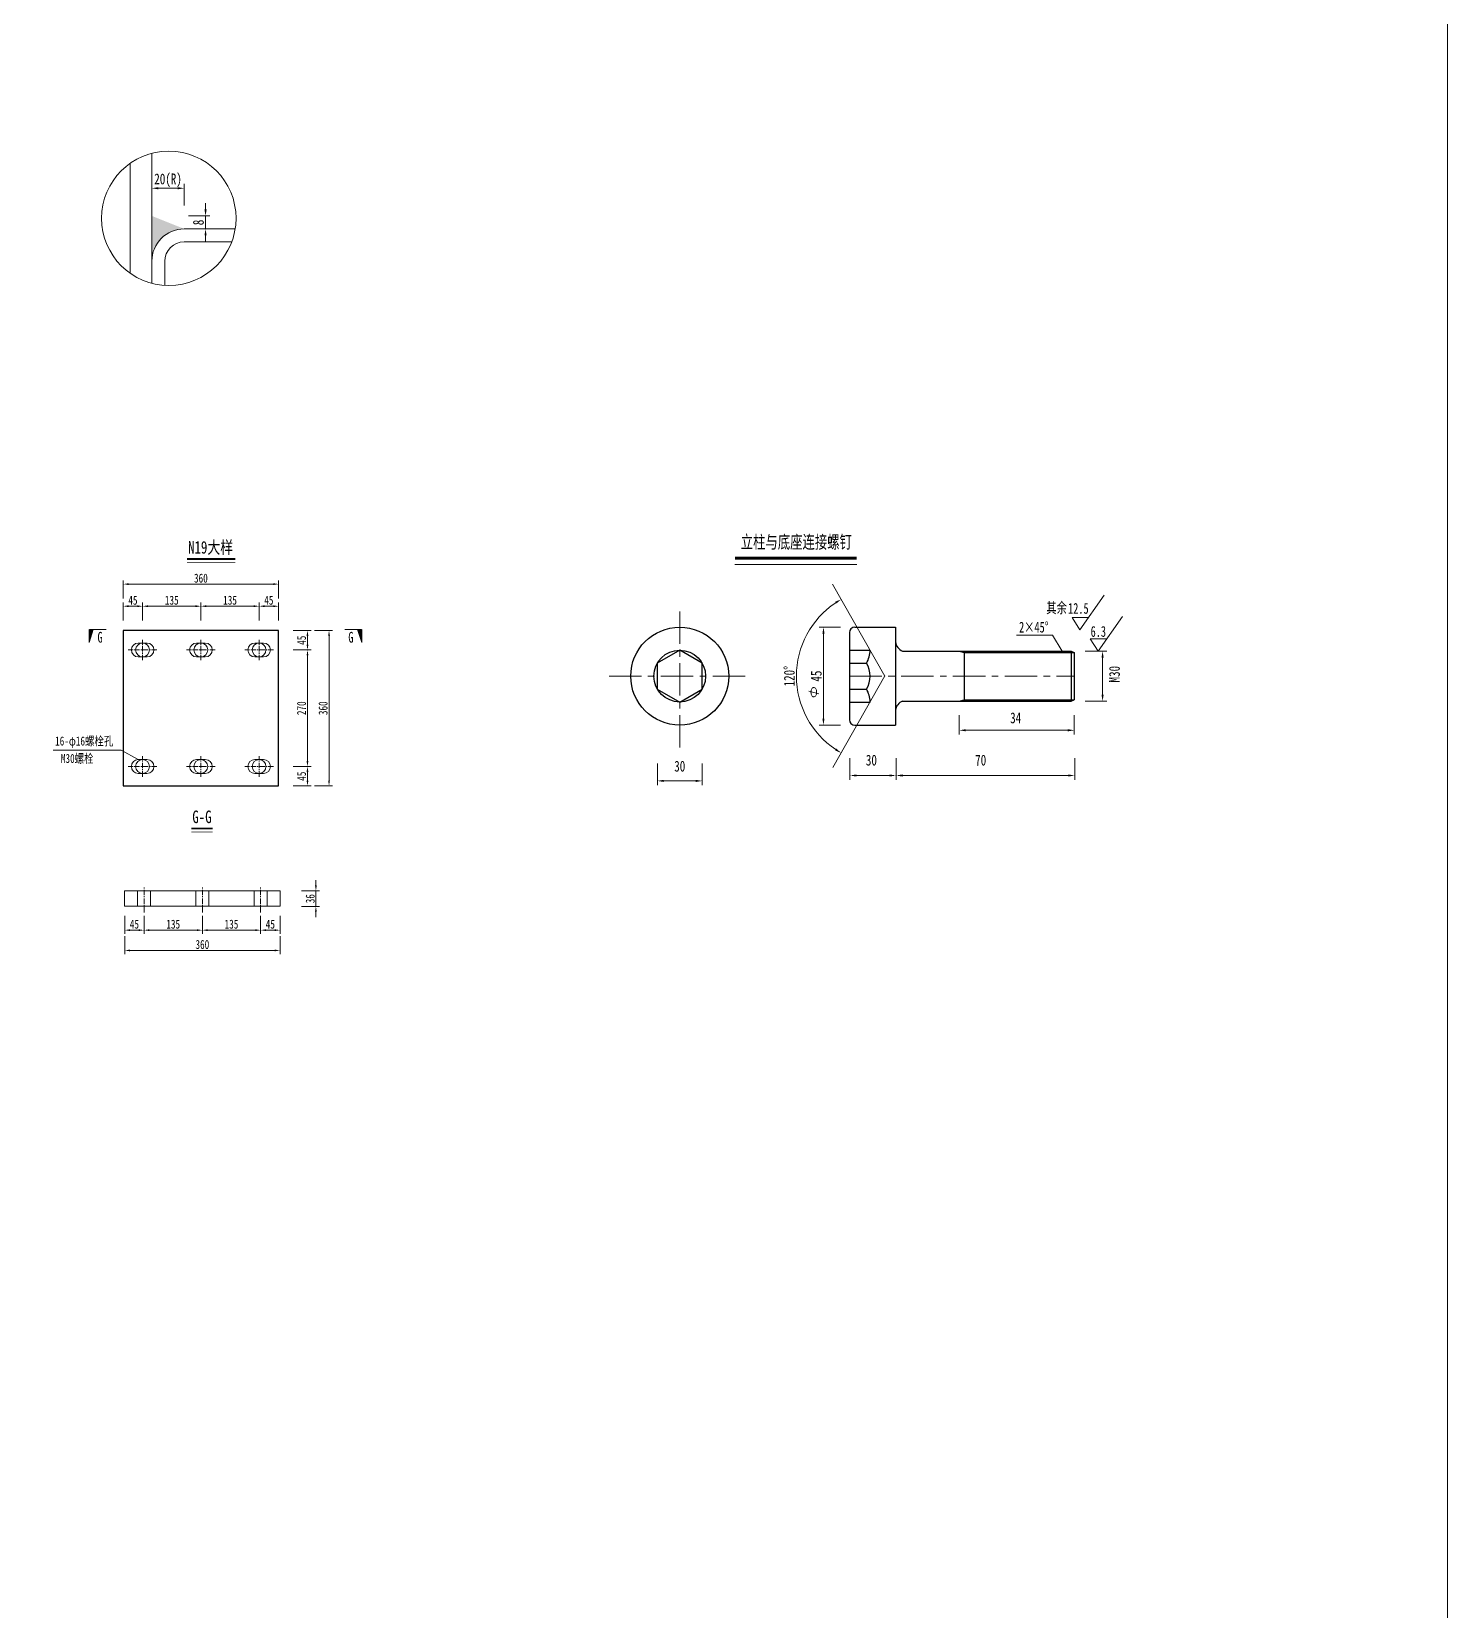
# Model space of a CAD drawing. Extents: x 98573 to 114325, y 0 to 100142.
# Drawn here: x 102581 to 105862, y 22009 to 25668 of the extents above; entities that cross this region are included whole.
import ezdxf
from ezdxf.enums import TextEntityAlignment as Align

# ---------------------------------------------------------------- set-up
doc = ezdxf.new("R2010")
doc.units = 0
doc.header["$MEASUREMENT"] = 0
doc.linetypes.add('CENTERX2', pattern=[4, 2.5, -0.5, 0.5, -0.5])
doc.layers.get('0').update_dxf_attribs({"lineweight": 13})
doc.layers.get('Defpoints').update_dxf_attribs({"color": 9, "lineweight": 5})
for name, color, linetype, lineweight in [('dim', 4, 'Continuous', 13), ('中心线', 2, 'CENTERX2', 15), ('文字', 7, 'Continuous', 5), ('文字说明', 7, 'Continuous', 5), ('标注', 4, 'Continuous', 13), ('标题上线', 6, 'Continuous', 50), ('标题下线', 7, 'Continuous', 15), ('细线', 4, 'Continuous', 13), ('钢板单线', 6, 'Continuous', 25), ('钢板双线', 1, 'Continuous', 13)]:
    doc.layers.add(name, color=color, linetype=linetype, lineweight=lineweight)
doc.layers.add('text', color=7, linetype='Continuous')
doc.styles.get("Standard").update_dxf_attribs({"font": '仿宋_GB2312.ttf', "width": 0.75})
doc.dimstyles.new('0.1', dxfattribs={"dimscale": 0, "dimtxt": 2.5, "dimasz": 1.5, "dimexe": 1, "dimexo": 1, "dimgap": 0.4, "dimtad": 1, "dimdec": 1, "dimdsep": 46, "dimtxsty": 'Standard', "dimcen": 0.2, "dimclrd": 256, "dimclre": 256, "dimclrt": 256, "dimadec": 3, "dimazin": 2, "dimtfac": 1, "dimtdec": 1, "dimtmove": 2, "dimatfit": 3, "dimfxl": 4, "dimfxlon": 1, "dimtolj": 1, "dimtzin": 0, "dimlwd": -1, "dimlwe": -1, "dimarcsym": 0})

# ---------------------------------------------------------------- blocks, each defined once
blk = doc.blocks.new('*D74')
at = {"layer": 'Defpoints', "color": 0, "transparency": 16777216}
for p in [(102860.1, 25304.9), (102860.1, 25241.5), (102935.1, 25210.7)]:
    blk.add_point(p, dxfattribs=at)
at = {"layer": '标注', "transparency": 16777216}
for p, q in [((102860.1, 25264.9), (102860.1, 25314.9)), ((102935.1, 25264.9), (102935.1, 25314.9))]:
    blk.add_line(p, q, dxfattribs=at)
at = {"layer": '标注', "color": 4, "transparency": 16777216}
blk.add_line((102920.1, 25304.9), (102875.1, 25304.9), dxfattribs=at)
for points in [[(102875.1, 25307.4), (102875.1, 25302.4), (102860.1, 25304.9)], [(102920.1, 25307.4), (102920.1, 25302.4), (102935.1, 25304.9)]]:
    blk.add_solid(points, dxfattribs=at)
at = {"layer": '标注', "transparency": 16777216, "insert": (102897.6, 25323.3), "char_height": 25, "attachment_point": 5}
blk.add_mtext('\\A1;20(R)', dxfattribs=at)
blk = doc.blocks.new('*D75')
at = {"layer": 'Defpoints', "color": 0, "transparency": 16777216}
for p in [(102935.1, 25240.7), (102935.1, 25210.7), (102984.5, 25240.7)]:
    blk.add_point(p, dxfattribs=at)
at = {"layer": '标注', "color": 4, "transparency": 16777216}
for p, q in [((102984.5, 25255.7), (102984.5, 25270.7)), ((102984.5, 25210.7), (102984.5, 25240.7)), ((102984.5, 25195.7), (102984.5, 25180.7))]:
    blk.add_line(p, q, dxfattribs=at)
at = {"layer": '标注', "transparency": 16777216}
for p, q in [((102945.1, 25240.7), (102994.5, 25240.7)), ((102945.1, 25210.7), (102994.5, 25210.7))]:
    blk.add_line(p, q, dxfattribs=at)
at = {"layer": '标注', "color": 4, "transparency": 16777216}
for points in [[(102982, 25255.7), (102987, 25255.7), (102984.5, 25240.7)], [(102982, 25195.7), (102987, 25195.7), (102984.5, 25210.7)]]:
    blk.add_solid(points, dxfattribs=at)
at = {"layer": '标注', "transparency": 16777216, "insert": (102968, 25225.7), "char_height": 25, "attachment_point": 5, "rotation": 90}
blk.add_mtext('\\A1;8', dxfattribs=at)
blk = doc.blocks.new('*D312')
at = {"layer": 'Defpoints', "color": 0, "ltscale": 0.5, "transparency": 16777216}
for p in [(104416.3, 24287.9), (104465.7, 24287.9), (104465.7, 24060.9)]:
    blk.add_point(p, dxfattribs=at)
at = {"layer": 'dim', "ltscale": 0.5, "transparency": 16777216}
for p, q in [((104455.7, 24287.9), (104406.3, 24287.9)), ((104455.7, 24060.9), (104406.3, 24060.9))]:
    blk.add_line(p, q, dxfattribs=at)
at = {"layer": 'dim', "color": 4, "ltscale": 0.5, "transparency": 16777216}
blk.add_line((104416.3, 24075.9), (104416.3, 24272.9), dxfattribs=at)
for points in [[(104413.8, 24272.9), (104418.8, 24272.9), (104416.3, 24287.9)], [(104413.8, 24075.9), (104418.8, 24075.9), (104416.3, 24060.9)]]:
    blk.add_solid(points, dxfattribs=at)
at = {"layer": 'dim', "ltscale": 0.5, "transparency": 16777216, "insert": (104399.8, 24174.4), "char_height": 25, "attachment_point": 5, "rotation": 90}
blk.add_mtext('\\A1;45', dxfattribs=at)
blk = doc.blocks.new('*D1377')
at = {"layer": 'Defpoints', "color": 0, "ltscale": 0.5, "transparency": 16777216}
for p in [(104031.4, 23993.8), (104135.3, 23993.8), (104135.3, 23931.6)]:
    blk.add_point(p, dxfattribs=at)
at = {"layer": 'dim', "ltscale": 0.5, "transparency": 16777216}
for p, q in [((104031.4, 23971.6), (104031.4, 23921.6)), ((104135.3, 23971.6), (104135.3, 23921.6))]:
    blk.add_line(p, q, dxfattribs=at)
at = {"layer": 'dim', "color": 4, "ltscale": 0.5, "transparency": 16777216}
blk.add_line((104046.4, 23931.6), (104120.3, 23931.6), dxfattribs=at)
for points in [[(104046.4, 23934.1), (104046.4, 23929.1), (104031.4, 23931.6)], [(104120.3, 23934.1), (104120.3, 23929.1), (104135.3, 23931.6)]]:
    blk.add_solid(points, dxfattribs=at)
at = {"layer": 'dim', "ltscale": 0.5, "transparency": 16777216, "insert": (104083.3, 23965.5), "char_height": 25, "attachment_point": 5}
blk.add_mtext('\\A1;30', dxfattribs=at)
blk = doc.blocks.new('*D1378')
at = {"layer": 'Defpoints', "color": 0, "ltscale": 0.5, "transparency": 16777216}
for p in [(104969.6, 24232.4), (104961.8, 24116.5), (105063.1, 24116.5)]:
    blk.add_point(p, dxfattribs=at)
at = {"layer": 'dim', "ltscale": 0.5, "transparency": 16777216}
for p, q in [((105023.1, 24232.4), (105073.1, 24232.4)), ((105023.1, 24116.5), (105073.1, 24116.5))]:
    blk.add_line(p, q, dxfattribs=at)
at = {"layer": 'dim', "color": 4, "ltscale": 0.5, "transparency": 16777216}
blk.add_line((105063.1, 24217.4), (105063.1, 24131.5), dxfattribs=at)
for points in [[(105060.6, 24217.4), (105065.6, 24217.4), (105063.1, 24232.4)], [(105060.6, 24131.5), (105065.6, 24131.5), (105063.1, 24116.5)]]:
    blk.add_solid(points, dxfattribs=at)
at = {"layer": 'dim', "ltscale": 0.5, "transparency": 16777216, "insert": (105090.7, 24178.9), "char_height": 25, "attachment_point": 5, "rotation": 90}
blk.add_mtext('\\A1;M30', dxfattribs=at)
blk = doc.blocks.new('*D1379')
at = {"layer": 'Defpoints', "color": 0, "ltscale": 0.5, "transparency": 16777216}
for p in [(104584.6, 24012.3), (104998.6, 24008.2), (104998.6, 23944.1)]:
    blk.add_point(p, dxfattribs=at)
at = {"layer": 'dim', "ltscale": 0.5, "transparency": 16777216}
for p, q in [((104584.6, 23984.1), (104584.6, 23934.1)), ((104998.6, 23984.1), (104998.6, 23934.1))]:
    blk.add_line(p, q, dxfattribs=at)
at = {"layer": 'dim', "color": 4, "ltscale": 0.5, "transparency": 16777216}
blk.add_line((104599.6, 23944.1), (104983.6, 23944.1), dxfattribs=at)
for points in [[(104599.6, 23946.6), (104599.6, 23941.6), (104584.6, 23944.1)], [(104983.6, 23946.6), (104983.6, 23941.6), (104998.6, 23944.1)]]:
    blk.add_solid(points, dxfattribs=at)
at = {"layer": 'dim', "ltscale": 0.5, "transparency": 16777216, "insert": (104780.7, 23979.5), "char_height": 25, "attachment_point": 5}
blk.add_mtext('\\A1;70', dxfattribs=at)
blk = doc.blocks.new('*D1380')
at = {"layer": 'Defpoints', "color": 0, "ltscale": 0.5, "transparency": 16777216}
for p in [(104477.6, 24003.5), (104584.6, 24012.3), (104584.6, 23944.1)]:
    blk.add_point(p, dxfattribs=at)
at = {"layer": 'dim', "ltscale": 0.5, "transparency": 16777216}
for p, q in [((104477.6, 23984.1), (104477.6, 23934.1)), ((104584.6, 23984.1), (104584.6, 23934.1))]:
    blk.add_line(p, q, dxfattribs=at)
at = {"layer": 'dim', "color": 4, "ltscale": 0.5, "transparency": 16777216}
blk.add_line((104492.6, 23944.1), (104569.6, 23944.1), dxfattribs=at)
for points in [[(104492.6, 23946.6), (104492.6, 23941.6), (104477.6, 23944.1)], [(104569.6, 23946.6), (104569.6, 23941.6), (104584.6, 23944.1)]]:
    blk.add_solid(points, dxfattribs=at)
at = {"layer": 'dim', "ltscale": 0.5, "transparency": 16777216, "insert": (104527.4, 23979.5), "char_height": 25, "attachment_point": 5}
blk.add_mtext('\\A1;30', dxfattribs=at)
blk = doc.blocks.new('*D1381')
at = {"layer": 'Defpoints', "color": 0, "ltscale": 0.5, "transparency": 16777216}
for p in [(104437.6, 24387.3), (104366.3, 24244.9), (104558.7, 24174.7), (104558.7, 24174.1), (104438.2, 23962.5)]:
    blk.add_point(p, dxfattribs=at)
at = {"layer": 'dim', "color": 4, "ltscale": 0.5, "transparency": 16777216}
blk.add_arc((104558.5, 24174.4), 204.7, 123.7876, 236.2124, dxfattribs=at)
for points in [[(104443.4, 24346.6), (104446, 24342.4), (104457.4, 24352.4)], [(104446, 24006.4), (104443.4, 24002.1), (104457.4, 23996.4)]]:
    blk.add_solid(points, dxfattribs=at)
at = {"layer": 'dim', "ltscale": 0.5, "transparency": 16777216, "insert": (104337.3, 24174.4), "char_height": 25, "attachment_point": 5, "rotation": 90}
blk.add_mtext('\\A1;120°', dxfattribs=at)
blk = doc.blocks.new('*D1382')
at = {"layer": 'Defpoints', "color": 0, "ltscale": 0.5, "transparency": 16777216}
for p in [(104731, 24093.6), (104997.4, 24094), (104997.4, 24048.9)]:
    blk.add_point(p, dxfattribs=at)
at = {"layer": 'dim', "ltscale": 0.5, "transparency": 16777216}
for p, q in [((104731, 24083.6), (104731, 24038.9)), ((104997.4, 24084), (104997.4, 24038.9))]:
    blk.add_line(p, q, dxfattribs=at)
at = {"layer": 'dim', "color": 4, "ltscale": 0.5, "transparency": 16777216}
blk.add_line((104746, 24048.9), (104982.4, 24048.9), dxfattribs=at)
for points in [[(104746, 24051.4), (104746, 24046.4), (104731, 24048.9)], [(104982.4, 24051.4), (104982.4, 24046.4), (104997.4, 24048.9)]]:
    blk.add_solid(points, dxfattribs=at)
at = {"layer": 'dim', "ltscale": 0.5, "transparency": 16777216, "insert": (104861.7, 24077.4), "char_height": 25, "attachment_point": 5}
blk.add_mtext('\\A1;34', dxfattribs=at)
blk = doc.blocks.new('*D1396')
at = {"layer": 'Defpoints', "color": 0, "transparency": 16777216}
for p in [(102793.7, 24336.4), (102793.7, 24243.7), (102838.7, 24235)]:
    blk.add_point(p, dxfattribs=at)
at = {"layer": '标注', "transparency": 16777216}
for p, q in [((102793.7, 24303.1), (102793.7, 24344.8)), ((102838.7, 24303.1), (102838.7, 24344.8))]:
    blk.add_line(p, q, dxfattribs=at)
at = {"layer": '标注', "color": 4, "transparency": 16777216}
blk.add_line((102826.2, 24336.4), (102806.2, 24336.4), dxfattribs=at)
for points in [[(102806.2, 24338.5), (102806.2, 24334.3), (102793.7, 24336.4)], [(102826.2, 24338.5), (102826.2, 24334.3), (102838.7, 24336.4)]]:
    blk.add_solid(points, dxfattribs=at)
at = {"layer": '标注', "transparency": 16777216, "insert": (102816.2, 24350.2), "char_height": 20.83, "attachment_point": 5}
blk.add_mtext('\\A1;45', dxfattribs=at)
blk = doc.blocks.new('*D1397')
at = {"layer": 'Defpoints', "color": 0, "transparency": 16777216}
for p in [(102973.7, 24336.4), (102838.7, 24235), (102973.7, 24235)]:
    blk.add_point(p, dxfattribs=at)
at = {"layer": '标注', "transparency": 16777216}
for p, q in [((102838.7, 24303.1), (102838.7, 24344.8)), ((102973.7, 24303.1), (102973.7, 24344.8))]:
    blk.add_line(p, q, dxfattribs=at)
at = {"layer": '标注', "color": 4, "transparency": 16777216}
blk.add_line((102851.2, 24336.4), (102961.2, 24336.4), dxfattribs=at)
for points in [[(102851.2, 24338.5), (102851.2, 24334.3), (102838.7, 24336.4)], [(102961.2, 24338.5), (102961.2, 24334.3), (102973.7, 24336.4)]]:
    blk.add_solid(points, dxfattribs=at)
at = {"layer": '标注', "transparency": 16777216, "insert": (102906.2, 24350.2), "char_height": 20.83, "attachment_point": 5}
blk.add_mtext('\\A1;135', dxfattribs=at)
blk = doc.blocks.new('*D1398')
at = {"layer": 'Defpoints', "color": 0, "transparency": 16777216}
for p in [(103153.7, 24336.4), (103108.7, 24235), (103153.7, 24243.7)]:
    blk.add_point(p, dxfattribs=at)
at = {"layer": '标注', "transparency": 16777216}
for p, q in [((103108.7, 24303.1), (103108.7, 24344.8)), ((103153.7, 24303.1), (103153.7, 24344.8))]:
    blk.add_line(p, q, dxfattribs=at)
at = {"layer": '标注', "color": 4, "transparency": 16777216}
blk.add_line((103121.2, 24336.4), (103141.2, 24336.4), dxfattribs=at)
for points in [[(103121.2, 24338.5), (103121.2, 24334.3), (103108.7, 24336.4)], [(103141.2, 24338.5), (103141.2, 24334.3), (103153.7, 24336.4)]]:
    blk.add_solid(points, dxfattribs=at)
at = {"layer": '标注', "transparency": 16777216, "insert": (103131.2, 24350.2), "char_height": 20.83, "attachment_point": 5}
blk.add_mtext('\\A1;45', dxfattribs=at)
blk = doc.blocks.new('*D1399')
at = {"layer": 'Defpoints', "color": 0, "transparency": 16777216}
for p in [(102973.7, 24336.4), (102973.7, 24235), (103108.7, 24235)]:
    blk.add_point(p, dxfattribs=at)
at = {"layer": '标注', "transparency": 16777216}
for p, q in [((102973.7, 24303.1), (102973.7, 24344.8)), ((103108.7, 24303.1), (103108.7, 24344.8))]:
    blk.add_line(p, q, dxfattribs=at)
at = {"layer": '标注', "color": 4, "transparency": 16777216}
blk.add_line((103096.2, 24336.4), (102986.2, 24336.4), dxfattribs=at)
for points in [[(102986.2, 24338.5), (102986.2, 24334.3), (102973.7, 24336.4)], [(103096.2, 24338.5), (103096.2, 24334.3), (103108.7, 24336.4)]]:
    blk.add_solid(points, dxfattribs=at)
at = {"layer": '标注', "transparency": 16777216, "insert": (103041.2, 24350.2), "char_height": 20.83, "attachment_point": 5}
blk.add_mtext('\\A1;135', dxfattribs=at)
blk = doc.blocks.new('*D1400')
at = {"layer": 'Defpoints', "color": 0, "transparency": 16777216}
for p in [(102793.7, 24387.6), (102793.7, 24280), (103153.7, 24280)]:
    blk.add_point(p, dxfattribs=at)
at = {"layer": '标注', "transparency": 16777216}
for p, q in [((102793.7, 24354.2), (102793.7, 24395.9)), ((103153.7, 24354.2), (103153.7, 24395.9))]:
    blk.add_line(p, q, dxfattribs=at)
at = {"layer": '标注', "color": 4, "transparency": 16777216}
blk.add_line((103141.2, 24387.6), (102806.2, 24387.6), dxfattribs=at)
for points in [[(102806.2, 24389.7), (102806.2, 24385.5), (102793.7, 24387.6)], [(103141.2, 24389.7), (103141.2, 24385.5), (103153.7, 24387.6)]]:
    blk.add_solid(points, dxfattribs=at)
at = {"layer": '标注', "transparency": 16777216, "insert": (102973.7, 24401.3), "char_height": 20.83, "attachment_point": 5}
blk.add_mtext('\\A1;360', dxfattribs=at)
blk = doc.blocks.new('*D1401')
at = {"layer": 'Defpoints', "color": 0, "transparency": 16777216}
for p in [(103098.7, 24280), (103108.4, 24235), (103220.7, 24235)]:
    blk.add_point(p, dxfattribs=at)
at = {"layer": '标注', "transparency": 16777216}
for p, q in [((103187.3, 24280), (103229, 24280)), ((103187.3, 24235), (103229, 24235))]:
    blk.add_line(p, q, dxfattribs=at)
at = {"layer": '标注', "color": 4, "transparency": 16777216}
blk.add_line((103220.7, 24267.5), (103220.7, 24247.5), dxfattribs=at)
for points in [[(103218.6, 24267.5), (103222.8, 24267.5), (103220.7, 24280)], [(103218.6, 24247.5), (103222.8, 24247.5), (103220.7, 24235)]]:
    blk.add_solid(points, dxfattribs=at)
at = {"layer": '标注', "transparency": 16777216, "insert": (103206.9, 24257.5), "char_height": 20.83, "attachment_point": 5, "rotation": 90}
blk.add_mtext('\\A1;45', dxfattribs=at)
blk = doc.blocks.new('*D1402')
at = {"layer": 'Defpoints', "color": 0, "transparency": 16777216}
for p in [(103108.4, 24235), (103108.4, 23965), (103220.7, 23965)]:
    blk.add_point(p, dxfattribs=at)
at = {"layer": '标注', "transparency": 16777216}
for p, q in [((103187.3, 24235), (103229, 24235)), ((103187.3, 23965), (103229, 23965))]:
    blk.add_line(p, q, dxfattribs=at)
at = {"layer": '标注', "color": 4, "transparency": 16777216}
blk.add_line((103220.7, 24222.5), (103220.7, 23977.5), dxfattribs=at)
for points in [[(103218.6, 24222.5), (103222.8, 24222.5), (103220.7, 24235)], [(103218.6, 23977.5), (103222.8, 23977.5), (103220.7, 23965)]]:
    blk.add_solid(points, dxfattribs=at)
at = {"layer": '标注', "transparency": 16777216, "insert": (103206.9, 24100), "char_height": 20.83, "attachment_point": 5, "rotation": 90}
blk.add_mtext('\\A1;270', dxfattribs=at)
blk = doc.blocks.new('*D1403')
at = {"layer": 'Defpoints', "color": 0, "transparency": 16777216}
for p in [(103108.4, 23965), (103108.4, 23920), (103220.7, 23920)]:
    blk.add_point(p, dxfattribs=at)
at = {"layer": '标注', "transparency": 16777216}
for p, q in [((103187.3, 23965), (103229, 23965)), ((103187.3, 23920), (103229, 23920))]:
    blk.add_line(p, q, dxfattribs=at)
at = {"layer": '标注', "color": 4, "transparency": 16777216}
blk.add_line((103220.7, 23952.5), (103220.7, 23932.5), dxfattribs=at)
for points in [[(103218.6, 23952.5), (103222.8, 23952.5), (103220.7, 23965)], [(103218.6, 23932.5), (103222.8, 23932.5), (103220.7, 23920)]]:
    blk.add_solid(points, dxfattribs=at)
at = {"layer": '标注', "transparency": 16777216, "insert": (103206.9, 23942.5), "char_height": 20.83, "attachment_point": 5, "rotation": 90}
blk.add_mtext('\\A1;45', dxfattribs=at)
blk = doc.blocks.new('*D1404')
at = {"layer": 'Defpoints', "color": 0, "transparency": 16777216}
for p in [(103153.7, 24280), (103153.7, 23920), (103270.6, 23920)]:
    blk.add_point(p, dxfattribs=at)
at = {"layer": '标注', "transparency": 16777216}
for p, q in [((103237.3, 24280), (103279, 24280)), ((103237.3, 23920), (103279, 23920))]:
    blk.add_line(p, q, dxfattribs=at)
at = {"layer": '标注', "color": 4, "transparency": 16777216}
blk.add_line((103270.6, 24267.5), (103270.6, 23932.5), dxfattribs=at)
for points in [[(103268.6, 24267.5), (103272.7, 24267.5), (103270.6, 24280)], [(103268.6, 23932.5), (103272.7, 23932.5), (103270.6, 23920)]]:
    blk.add_solid(points, dxfattribs=at)
at = {"layer": '标注', "transparency": 16777216, "insert": (103256.9, 24100), "char_height": 20.83, "attachment_point": 5, "rotation": 90}
blk.add_mtext('\\A1;360', dxfattribs=at)
blk = doc.blocks.new('2')
blk.add_hatch(color=256).paths.add_polyline_path([(284.16, 510.9), (287.79, 509.77), (287.79, 510.9)])
for p, q in [((287.79, 510.9), (284.16, 510.9)), ((284.16, 510.9), (287.79, 509.77))]:
    blk.add_line(p, q)
at = {"const_width": 0.3}
blk.add_lwpolyline([(287.79, 506.15), (287.79, 510.9)], dxfattribs=at)
at = {"width": 0.7}
blk.add_attdef('A', text='', height=3.5, dxfattribs=at).set_placement((285.6, 507.89), align=Align.MIDDLE_CENTER)
blk = doc.blocks.new('*D1405')
at = {"layer": 'Defpoints', "color": 0, "transparency": 16777216}
for p in [(103177.1, 23676.9), (103172.9, 23640.9), (103240.2, 23640.9)]:
    blk.add_point(p, dxfattribs=at)
at = {"layer": '标注', "transparency": 16777216}
for p, q in [((103206.9, 23676.9), (103248.5, 23676.9)), ((103206.9, 23640.9), (103248.5, 23640.9))]:
    blk.add_line(p, q, dxfattribs=at)
at = {"layer": '标注', "color": 4, "transparency": 16777216}
for p, q in [((103240.2, 23689.4), (103240.2, 23701.9)), ((103240.2, 23676.9), (103240.2, 23640.9)), ((103240.2, 23628.4), (103240.2, 23615.9))]:
    blk.add_line(p, q, dxfattribs=at)
for points in [[(103238.1, 23689.4), (103242.3, 23689.4), (103240.2, 23676.9)], [(103238.1, 23628.4), (103242.3, 23628.4), (103240.2, 23640.9)]]:
    blk.add_solid(points, dxfattribs=at)
at = {"layer": '标注', "transparency": 16777216, "insert": (103227.1, 23658.6), "char_height": 20.83, "attachment_point": 5, "rotation": 90}
blk.add_mtext('\\A1;36', dxfattribs=at)
blk = doc.blocks.new('*D1406')
at = {"layer": 'Defpoints', "color": 0, "transparency": 16777216}
for p in [(102797.1, 23640.9), (103157.1, 23658.9), (103157.1, 23538.7)]:
    blk.add_point(p, dxfattribs=at)
at = {"layer": '标注', "transparency": 16777216}
for p, q in [((102797.1, 23572), (102797.1, 23530.4)), ((103157.1, 23572), (103157.1, 23530.4))]:
    blk.add_line(p, q, dxfattribs=at)
at = {"layer": '标注', "color": 4, "transparency": 16777216}
blk.add_line((102809.6, 23538.7), (103144.6, 23538.7), dxfattribs=at)
for points in [[(102809.6, 23540.8), (102809.6, 23536.6), (102797.1, 23538.7)], [(103144.6, 23540.8), (103144.6, 23536.6), (103157.1, 23538.7)]]:
    blk.add_solid(points, dxfattribs=at)
at = {"layer": '标注', "transparency": 16777216, "insert": (102977.1, 23552.4), "char_height": 20.83, "attachment_point": 5}
blk.add_mtext('\\A1;360', dxfattribs=at)
blk = doc.blocks.new('*D1407')
at = {"layer": 'Defpoints', "color": 0, "transparency": 16777216}
for p in [(102797.1, 23640.9), (102842.1, 23640.9), (102842.1, 23585.7)]:
    blk.add_point(p, dxfattribs=at)
at = {"layer": '标注', "transparency": 16777216}
for p, q in [((102797.1, 23619), (102797.1, 23577.4)), ((102842.1, 23619), (102842.1, 23577.4))]:
    blk.add_line(p, q, dxfattribs=at)
at = {"layer": '标注', "color": 4, "transparency": 16777216}
blk.add_line((102809.6, 23585.7), (102829.6, 23585.7), dxfattribs=at)
for points in [[(102809.6, 23587.8), (102809.6, 23583.6), (102797.1, 23585.7)], [(102829.6, 23587.8), (102829.6, 23583.6), (102842.1, 23585.7)]]:
    blk.add_solid(points, dxfattribs=at)
at = {"layer": '标注', "transparency": 16777216, "insert": (102819.6, 23599.5), "char_height": 20.83, "attachment_point": 5}
blk.add_mtext('\\A1;45', dxfattribs=at)
blk = doc.blocks.new('*D1408')
at = {"layer": 'Defpoints', "color": 0, "transparency": 16777216}
for p in [(102842.1, 23640.9), (102977.1, 23640.9), (102977.1, 23585.7)]:
    blk.add_point(p, dxfattribs=at)
at = {"layer": '标注', "transparency": 16777216}
for p, q in [((102842.1, 23619), (102842.1, 23577.4)), ((102977.1, 23619), (102977.1, 23577.4))]:
    blk.add_line(p, q, dxfattribs=at)
at = {"layer": '标注', "color": 4, "transparency": 16777216}
blk.add_line((102854.6, 23585.7), (102964.6, 23585.7), dxfattribs=at)
for points in [[(102854.6, 23587.8), (102854.6, 23583.6), (102842.1, 23585.7)], [(102964.6, 23587.8), (102964.6, 23583.6), (102977.1, 23585.7)]]:
    blk.add_solid(points, dxfattribs=at)
at = {"layer": '标注', "transparency": 16777216, "insert": (102909.6, 23599.5), "char_height": 20.83, "attachment_point": 5}
blk.add_mtext('\\A1;135', dxfattribs=at)
blk = doc.blocks.new('*D1409')
at = {"layer": 'Defpoints', "color": 0, "transparency": 16777216}
for p in [(103112.1, 23640.9), (103157.1, 23640.9), (103112.1, 23585.7)]:
    blk.add_point(p, dxfattribs=at)
at = {"layer": '标注', "transparency": 16777216}
for p, q in [((103112.1, 23619), (103112.1, 23577.4)), ((103157.1, 23619), (103157.1, 23577.4))]:
    blk.add_line(p, q, dxfattribs=at)
at = {"layer": '标注', "color": 4, "transparency": 16777216}
blk.add_line((103144.6, 23585.7), (103124.6, 23585.7), dxfattribs=at)
for points in [[(103124.6, 23587.8), (103124.6, 23583.6), (103112.1, 23585.7)], [(103144.6, 23587.8), (103144.6, 23583.6), (103157.1, 23585.7)]]:
    blk.add_solid(points, dxfattribs=at)
at = {"layer": '标注', "transparency": 16777216, "insert": (103134.6, 23599.5), "char_height": 20.83, "attachment_point": 5}
blk.add_mtext('\\A1;45', dxfattribs=at)
blk = doc.blocks.new('*D1410')
at = {"layer": 'Defpoints', "color": 0, "transparency": 16777216}
for p in [(102977.1, 23640.9), (103112.1, 23640.9), (102977.1, 23585.7)]:
    blk.add_point(p, dxfattribs=at)
at = {"layer": '标注', "transparency": 16777216}
for p, q in [((102977.1, 23619), (102977.1, 23577.4)), ((103112.1, 23619), (103112.1, 23577.4))]:
    blk.add_line(p, q, dxfattribs=at)
at = {"layer": '标注', "color": 4, "transparency": 16777216}
blk.add_line((103099.6, 23585.7), (102989.6, 23585.7), dxfattribs=at)
for points in [[(102989.6, 23587.8), (102989.6, 23583.6), (102977.1, 23585.7)], [(103099.6, 23587.8), (103099.6, 23583.6), (103112.1, 23585.7)]]:
    blk.add_solid(points, dxfattribs=at)
at = {"layer": '标注', "transparency": 16777216, "insert": (103044.6, 23599.5), "char_height": 20.83, "attachment_point": 5}
blk.add_mtext('\\A1;135', dxfattribs=at)

msp = doc.modelspace()

# ---------------------------------------------------------------- hatches: boundary and pattern name
at = {"layer": '标注'}
msp.add_hatch(color=256, dxfattribs=at).paths.add_polyline_path([(102935.06169, 25210.72111), (102860.06169, 25240.72111), (102860.06169, 25135.72111, -0.4142135624)])

# ---------------------------------------------------------------- linework, layer by layer
at = {"color": 0}
msp.add_line((104382.08158, 24139.87996), (104405.75249, 24133.53735), dxfattribs=at)
for centre, radius, start, end in [((104396.17446, 24140.68799), 7.97688, 124.61946216, 149.03621796), ((104393.9318, 24143.93655), 4.02939, 90, 124.61946216), ((104393.9318, 24143.93655), 4.02939, 55.38053784, 90), ((104391.68913, 24140.68799), 7.97688, 30.96378204, 55.38053784), ((104405.42964, 24137.12964), 17.99963, 166.04314128, 180), ((104405.42964, 24137.12964), 17.99963, 180, 193.95685872), ((104399.75416, 24138.54016), 12.1515, 149.03621796, 166.04314128), ((104399.75416, 24135.71913), 12.1515, 193.95685872, 210.96378204), ((104396.17446, 24133.5713), 7.97688, 210.96378204, 235.38053784), ((104393.9318, 24130.32274), 4.02939, 235.38053784, 270), ((104393.9318, 24130.32274), 4.02939, 270, 304.61946216), ((104391.68913, 24133.5713), 7.97688, 304.61946216, 329.03621796), ((104388.10943, 24138.54016), 12.1515, 13.95685872, 30.96378204), ((104388.10943, 24135.71913), 12.1515, 329.03621796, 346.04314128), ((104382.43395, 24137.12964), 17.99963, 0, 13.95685872), ((104382.43395, 24137.12964), 17.99963, 346.04314128, 0)]:
    msp.add_arc(centre, radius, start, end, dxfattribs=at)
msp.add_arc((104483.14817, 24149.38555), 41.28912, 37.26384584, 37.53459513)
at = {"layer": 'Defpoints'}
msp.add_lwpolyline([(98573.01049, 28360.71438), (105862.16093, 28360.71438), (105862.16093, 18834.83263), (98573.01049, 18834.83263)], close=True, dxfattribs=at)
at = {"layer": 'dim'}
for p, q in [((105010.53719, 24281.89766), (105066.94282, 24362.13862)), ((104992.33568, 24310.00998), (105030.29883, 24310.00998)), ((105010.53719, 24281.89766), (104992.33568, 24310.00998)), ((105052.63139, 24232.3799), (105109.03702, 24312.62086)), ((104863.26428, 24269.23676), (104947.14798, 24269.23676)), ((104947.14798, 24269.23676), (104969.61109, 24232.3799)), ((105052.63139, 24232.3799), (105034.42987, 24260.49222)), ((105034.42987, 24260.49222), (105072.39303, 24260.49222))]:
    msp.add_line(p, q, dxfattribs=at)
at = {"layer": '中心线', "ltscale": 30}
for p, q in [((104083.3193, 24324.14003), (104083.3193, 24001.50819)), ((103919.61346, 24174.38555), (104242.56397, 24174.38555)), ((104476.4373, 24174.38555), (104997.43241, 24174.38555))]:
    msp.add_line(p, q, dxfattribs=at)
at = {"layer": '中心线', "ltscale": 5}
for p, q in [((102838.68537, 24211.33565), (102838.68537, 24258.61914)), ((102973.68537, 24211.33565), (102973.68537, 24258.61914)), ((103108.68537, 24211.33565), (103108.68537, 24258.61914)), ((102871.67427, 24234.9774), (102805.43569, 24234.9774)), ((103006.67427, 24234.9774), (102940.43569, 24234.9774)), ((103141.67427, 24234.9774), (103075.43569, 24234.9774)), ((102871.67427, 23964.9774), (102805.43569, 23964.9774)), ((102838.68537, 23941.33565), (102838.68537, 23988.61914)), ((103006.67427, 23964.9774), (102940.43569, 23964.9774)), ((102973.68537, 23941.33565), (102973.68537, 23988.61914)), ((103141.67427, 23964.9774), (103075.43569, 23964.9774)), ((103108.68537, 23941.33565), (103108.68537, 23988.61914)), ((102842.06711, 23626.92111), (102842.06711, 23684.56285)), ((102977.06711, 23626.92111), (102977.06711, 23684.56285)), ((103112.06711, 23626.92111), (103112.06711, 23684.56285))]:
    msp.add_line(p, q, dxfattribs=at)
at = {"layer": '文字', "const_width": 4.16667}
for points in [[(102941.4328, 24445.74544), (103053.32395, 24445.74544)], [(102951.25708, 23821.27829), (103001.00615, 23821.27829)]]:
    msp.add_lwpolyline(points, dxfattribs=at)
at = {"layer": '文字', "ltscale": 100, "const_width": 1.25}
for points in [[(102941.4328, 24437.4121), (103053.32395, 24437.4121)], [(102951.25708, 23812.94496), (103001.00615, 23812.94496)]]:
    msp.add_lwpolyline(points, dxfattribs=at)
at = {"layer": '标注'}
for p, q in [((102828.68537, 24250.9774), (102848.68537, 24250.9774)), ((102963.68537, 24250.9774), (102983.68537, 24250.9774)), ((103098.4246, 24250.9774), (103118.4246, 24250.9774)), ((102828.68537, 24218.9774), (102848.68537, 24218.9774)), ((102963.68537, 24218.9774), (102983.68537, 24218.9774)), ((103098.4246, 24218.9774), (103118.4246, 24218.9774)), ((102788.83778, 24002.97661), (102828.55498, 23980.9774)), ((102828.55498, 23980.9774), (102848.55498, 23980.9774)), ((102963.68537, 23980.9774), (102983.68537, 23980.9774)), ((103098.68537, 23980.9774), (103118.68537, 23980.9774)), ((102828.55498, 23948.9774), (102848.55498, 23948.9774)), ((102963.68537, 23948.9774), (102983.68537, 23948.9774)), ((103098.68537, 23948.9774), (103118.68537, 23948.9774))]:
    msp.add_line(p, q, dxfattribs=at)
for centre in [(102838.55498, 24234.9774), (102973.55498, 24234.9774), (103108.4246, 24234.9774), (102838.55498, 23964.9774), (102973.4246, 23964.9774), (103108.4246, 23964.9774)]:
    msp.add_circle(centre, 16, dxfattribs=at)
for centre, start, end in [((102828.68537, 24234.9774), 90, 270), ((102848.94615, 24234.9774), 270, 90), ((102963.68537, 24234.9774), 90, 270), ((102983.94615, 24234.9774), 270, 90), ((103098.4246, 24234.9774), 90, 270), ((103118.68537, 24234.9774), 270, 90), ((102828.55498, 23964.9774), 90, 270), ((102848.81576, 23964.9774), 270, 90), ((102963.68537, 23964.9774), 90, 270), ((102983.94615, 23964.9774), 270, 90), ((103098.68537, 23964.9774), 90, 270), ((103118.94615, 23964.9774), 270, 90)]:
    msp.add_arc(centre, 16, start, end, dxfattribs=at)
at = {"layer": '标题上线', "const_width": 7.5}
msp.add_lwpolyline([(104211.22835, 24447.83162), (104493.64894, 24447.83162)], dxfattribs=at)
at = {"layer": '标题下线'}
msp.add_line((104211.22835, 24432.83162), (104493.64894, 24432.83162), dxfattribs=at)
at = {"layer": '细线'}
for p, q in [((104437.5948, 24387.32843), (104558.68144, 24174.07568)), ((104438.2068, 23962.52052), (104558.68144, 24174.69542)), ((102631.09631, 24002.97661), (102788.83778, 24002.97661))]:
    msp.add_line(p, q, dxfattribs=at)
msp.add_circle((102899.37788, 25235.38161), 155.7482, dxfattribs=at)
at = {"layer": '钢板单线', "color": 1}
for p, q in [((103153.68537, 24279.9774), (102793.68537, 24279.9774)), ((102793.68537, 24279.9774), (102793.68537, 23919.9774)), ((103153.68537, 23919.9774), (103153.68537, 24279.9774)), ((104476.4373, 24275.36055), (104476.4373, 24073.41055)), ((104488.9373, 24287.86055), (104583.43346, 24287.86055)), ((104583.43346, 24287.86055), (104583.43346, 24060.91055)), ((104476.4373, 24234.38555), (104524.4373, 24234.38555)), ((104599.43346, 24232.23055), (104989.96171, 24232.23055)), ((104731.01641, 24232.23055), (104742.18686, 24229.41805)), ((104742.18686, 24229.41805), (104997.43241, 24229.41805)), ((104742.18686, 24229.41805), (104742.18686, 24119.35305)), ((104989.96171, 24232.23055), (104997.43241, 24229.41805)), ((104989.96171, 24232.23055), (104989.96171, 24116.54055)), ((104997.43241, 24229.41805), (104997.43241, 24119.35305)), ((104476.4373, 24204.38555), (104515.88986, 24204.38555)), ((104476.4373, 24144.38555), (104515.88986, 24144.38555)), ((104476.4373, 24114.38555), (104524.4373, 24114.38555)), ((104599.43346, 24116.54055), (104989.96171, 24116.54055)), ((104731.01641, 24116.54055), (104742.18686, 24119.35305)), ((104742.18686, 24119.35305), (104997.43241, 24119.35305)), ((104989.96171, 24116.54055), (104997.43241, 24119.35305)), ((104488.9373, 24060.91055), (104583.43346, 24060.91055)), ((102793.68537, 23919.9774), (103153.68537, 23919.9774))]:
    msp.add_line(p, q, dxfattribs=at)
msp.add_lwpolyline([(104083.3193, 24114.38555), (104135.28082, 24144.38555), (104135.28082, 24204.38555), (104083.3193, 24234.38555), (104031.35778, 24204.38555), (104031.35778, 24144.38555)], close=True, dxfattribs=at)
for radius in [113.475, 60]:
    msp.add_circle((104083.3193, 24174.38555), radius, dxfattribs=at)
for centre, radius, start, end in [((104488.9373, 24275.36055), 12.5, 90, 180), ((104467.30947, 24234.44391), 57.12757, 328.2534926, 359.94146802), ((104608.77978, 24255.90083), 25.44868, 185.14075847, 248.45318061), ((104467.51625, 24174.38555), 56.92105, 328.19393276, 31.80606724), ((104467.30947, 24114.32719), 57.12757, 0.05853198, 31.7465074), ((104608.77978, 24092.87028), 25.44868, 111.54681939, 174.85924153), ((104488.9373, 24073.41055), 12.5, 180, 270)]:
    msp.add_arc(centre, radius, start, end, dxfattribs=at)
at = {"layer": '钢板双线'}
for p, q in [((102810.06169, 25362.97518), (102810.06169, 25107.78803)), ((102860.06169, 25386.08575), (102860.06169, 25084.67746)), ((102935.06169, 25210.72111), (103053.16136, 25210.72111)), ((102935.06169, 25180.72111), (103045.21934, 25180.72111)), ((102890.06169, 25135.72111), (102890.06169, 25079.91228)), ((102797.06711, 23676.92111), (102797.06711, 23640.92111)), ((103157.06711, 23676.92111), (102797.06711, 23676.92111)), ((102827.06711, 23640.92111), (102827.06711, 23676.92111)), ((102857.06711, 23640.92111), (102857.06711, 23676.92111)), ((102962.06711, 23640.92111), (102962.06711, 23676.92111)), ((102992.06711, 23640.92111), (102992.06711, 23676.92111)), ((103097.06711, 23640.92111), (103097.06711, 23676.92111)), ((103127.06711, 23640.92111), (103127.06711, 23676.92111)), ((103157.06711, 23640.92111), (103157.06711, 23676.92111)), ((103157.06711, 23640.92111), (102797.06711, 23640.92111))]:
    msp.add_line(p, q, dxfattribs=at)
for radius in [75, 45]:
    msp.add_arc((102935.06169, 25135.72111), radius, 90, 180, dxfattribs=at)

# ---------------------------------------------------------------- block references
ref = msp.add_blockref('2', (106972.52408, 21884.43805), dxfattribs=dict(xscale=8.333333333333334, yscale=8.333333333333334, zscale=8.333333333333334, rotation=90))
ref.add_attrib('A', 'G', dxfattribs={"height": 25, "width": 0.7}).set_placement((102740.1047, 24264.42277), align=Align.MIDDLE_CENTER)
ref = msp.add_blockref('2', (99088.8848, 21884.43805), dxfattribs=dict(xscale=-8.333333333333334, yscale=8.333333333333334, zscale=8.333333333333334, rotation=270))
ref.add_attrib('A', 'G', dxfattribs={"height": 25, "width": 0.7}).set_placement((103321.30418, 24264.42277), align=Align.MIDDLE_CENTER)

# ---------------------------------------------------------------- texts
at = {"layer": 'dim', "width": 0.7}
for s, p in [('其余', (104932.71087, 24320.24579)), ('12.5', (104983.20515, 24318.93123)), ('2×45°', (104869.50385, 24275.46966)), ('6.3', (105035.38477, 24265.4427))]:
    msp.add_text(s, height=25, dxfattribs=at).set_placement(p)
at = {"layer": 'text', "width": 0.7}
msp.add_text('立柱与底座连接螺钉', height=30, dxfattribs=at).set_placement((104224.55533, 24470.33162))
at = {"layer": '文字说明', "width": 0.75}
for s, height, p in [('N19大样', 29.166667, (102944.09887, 24458.24544)), ('16-φ16螺栓孔', 20.833333, (102635.89687, 24013.61043)), ('M30螺栓', 20.833333, (102649.32008, 23973.22138)), ('G-G', 29.166667, (102953.92315, 23833.77829))]:
    msp.add_text(s, height=height, dxfattribs=at).set_placement(p)

# ---------------------------------------------------------------- dimensions: what is measured, and where the dimension line sits
at = {"layer": 'dim', "ltscale": 0.5}
dim = msp.add_angular_dim_2l(base=(104366.31424, 24244.85926), line1=((104437.5948, 24387.32843), (104558.68144, 24174.07568)), line2=((104438.2068, 23962.52052), (104558.68144, 24174.69542)), text='120°', dimstyle='0.1', override={"dimscale": 10, "dimclrd": 4}, dxfattribs=at)
dim.commit()
dim.dimension.update_dxf_attribs({"geometry": '*D1381', "text_midpoint": (104337.30078, 24174.38555)})
dim = msp.add_linear_dim(base=(104416.29262, 24287.86055), p1=(104465.72023, 24060.91055), p2=(104465.72023, 24287.86055), angle=90, text='45', dimstyle='0.1', override={"dimscale": 10, "dimclrd": 4}, dxfattribs=at)
dim.commit()
dim.dimension.update_dxf_attribs({"geometry": '*D312', "text_midpoint": (104399.79262, 24174.38555)})
dim = msp.add_linear_dim(base=(105063.0572, 24116.54055), p1=(104969.61109, 24232.3799), p2=(104961.84655, 24116.54055), angle=90, text='M30', dimstyle='0.1', override={"dimscale": 10, "dimclrd": 4}, dxfattribs=at)
dim.commit()
dim.dimension.update_dxf_attribs({"geometry": '*D1378', "text_midpoint": (105090.70176, 24178.8771), "dimtype": 160})
for base, p1, p2, text, picture, middle in [((104997.43241, 24048.91549), (104731.01641, 24093.56179), (104997.43241, 24094.04227), '34', '*D1382', (104861.73891, 24077.4048)), ((104584.58454, 23944.08535), (104477.58838, 24003.45572), (104584.58454, 24012.34572), '30', '*D1380', (104527.35699, 23979.52007)), ((104998.58349, 23944.08535), (104584.58454, 24012.34572), (104998.58349, 24008.17389), '70', '*D1379', (104780.74446, 23979.52007)), ((104135.28082, 23931.55968), (104031.35778, 23993.78835), (104135.28082, 23993.78835), '30', '*D1377', (104083.3193, 23965.5456))]:
    dim = msp.add_linear_dim(base=base, p1=p1, p2=p2, text=text, dimstyle='0.1', override={"dimscale": 10, "dimclrd": 4}, dxfattribs=at)
    dim.commit()
    dim.dimension.update_dxf_attribs({"geometry": picture, "text_midpoint": middle, "dimtype": 160})
at = {"layer": '标注'}
for base, p2, angle, text, picture, middle in [((102860.06169, 25304.88368), (102860.06169, 25241.5393), 180, '20(R)', '*D74', (102897.56169, 25323.27557)), ((102984.51374, 25240.72111), (102935.06169, 25240.72111), 90, '8', '*D75', (102968.01374, 25225.72111))]:
    dim = msp.add_linear_dim(base=base, p1=(102935.06169, 25210.72111), p2=p2, angle=angle, text=text, dimstyle='0.1', override={"dimscale": 10, "dimclrd": 4}, dxfattribs=at)
    dim.commit()
    dim.dimension.update_dxf_attribs({"geometry": picture, "text_midpoint": middle})
for base, p1, p2, picture, middle in [((102793.68537, 24387.57544), (103153.68537, 24279.9774), (102793.68537, 24279.9774), '*D1400', (102973.68537, 24401.32544)), ((102793.68537, 24336.42793), (102838.68537, 24234.9774), (102793.68537, 24243.67451), '*D1396', (102816.18537, 24350.17793)), ((102973.68537, 24336.42793), (102838.68537, 24234.9774), (102973.68537, 24234.9774), '*D1397', (102906.18537, 24350.17793)), ((103157.06711, 23538.6982), (102797.06711, 23640.92111), (103157.06711, 23658.92111), '*D1406', (102977.06711, 23552.4482)), ((102842.06711, 23585.71505), (102797.06711, 23640.92111), (102842.06711, 23640.92111), '*D1407', (102819.56711, 23599.46505)), ((102977.06711, 23585.71505), (102842.06711, 23640.92111), (102977.06711, 23640.92111), '*D1408', (102909.56711, 23599.46505))]:
    dim = msp.add_linear_dim(base=base, p1=p1, p2=p2, dimstyle='0.1', override={"dimscale": 8.333333, "dimclrd": 4}, dxfattribs=at)
    dim.commit()
    dim.dimension.update_dxf_attribs({"geometry": picture, "text_midpoint": middle})
for base, p1, p2, angle, picture, middle in [((102973.68537, 24336.42793), (103108.68537, 24234.9774), (102973.68537, 24234.9774), 180, '*D1399', (103041.18537, 24350.17793)), ((103153.68537, 24336.42793), (103108.68537, 24234.9774), (103153.68537, 24243.67451), 180, '*D1398', (103131.18537, 24350.17793)), ((103220.67907, 24234.9774), (103098.73712, 24279.9774), (103108.4246, 24234.9774), 90, '*D1401', (103206.92907, 24257.4774)), ((103270.63417, 23919.9774), (103153.68537, 24279.9774), (103153.68537, 23919.9774), 90, '*D1404', (103256.88417, 24099.9774)), ((103220.67907, 23964.9774), (103108.4246, 24234.9774), (103108.4246, 23964.9774), 90, '*D1402', (103206.92907, 24099.9774)), ((103220.67907, 23919.9774), (103108.4246, 23964.9774), (103108.4246, 23919.9774), 90, '*D1403', (103206.92907, 23942.4774)), ((102977.06711, 23585.71505), (103112.06711, 23640.92111), (102977.06711, 23640.92111), 180, '*D1410', (103044.56711, 23599.46505)), ((103112.06711, 23585.71505), (103157.06711, 23640.92111), (103112.06711, 23640.92111), 180, '*D1409', (103134.56711, 23599.46505))]:
    dim = msp.add_linear_dim(base=base, p1=p1, p2=p2, angle=angle, dimstyle='0.1', override={"dimscale": 8.333333, "dimclrd": 4}, dxfattribs=at)
    dim.commit()
    dim.dimension.update_dxf_attribs({"geometry": picture, "text_midpoint": middle})
dim = msp.add_linear_dim(base=(103240.18837, 23640.92111), p1=(103177.06711, 23676.92111), p2=(103172.87755, 23640.92111), angle=90, dimstyle='0.1', override={"dimscale": 8.333333, "dimlfac": -1, "dimclrd": 4}, dxfattribs=at)
dim.commit()
dim.dimension.update_dxf_attribs({"geometry": '*D1405', "text_midpoint": (103227.06041, 23658.63869), "dimtype": 160})

doc.saveas('drawing.dxf')
